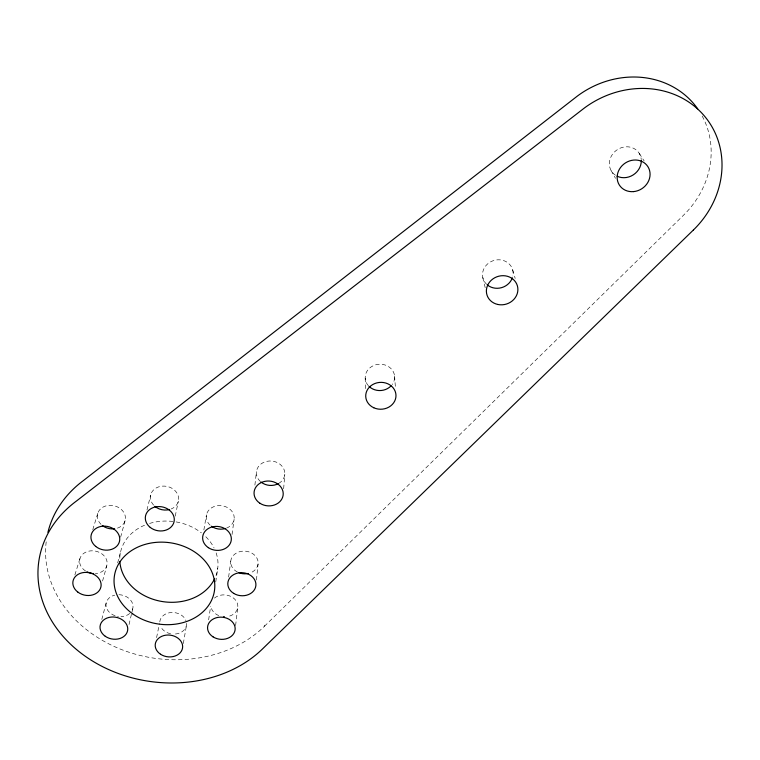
<?xml version="1.0" encoding="UTF-8"?>
<svg xmlns="http://www.w3.org/2000/svg" width="760" height="760" viewBox="0 0 760 760"><rect width="100%" height="100%" fill="white"/><g stroke="black" fill="none" stroke-linecap="round" stroke-linejoin="round"><path stroke-width="0.57" stroke-dasharray="3.8 2.85" d="M283.651 488.765L284.8 474.135M46.199 541.832A123.386 101.175 8.7 0 0 121.989 649.743A123.386 101.175 8.7 0 0 264.404 626.306L264.499 625.138M256.443 580.013L258.077 563.967M254.894 485.137L256.452 471.656M235.6 625.575L237.737 607.611M228.618 577.087L230.764 561.07M232.037 534.517L234.108 519.308M215.745 581.903L217.778 568.1M208.639 619.827L210.643 606.385M203.861 529.976L206.454 514.824M183.321 643.549L186.447 625.366M156.589 637.621L159.429 623.551M175.227 516.135L178.362 501.144M129.038 624.539L131.67 613.292M131.936 612.17L132.734 608.798M146.965 510.026L150.632 495.111M117.648 562.951L120.659 551.579M101.783 619.447L106.248 602.633M120.64 537.149L125.124 520.495M102.562 581.048L106.789 565.763M92.767 529.692L97.822 513.133M74.86 574.978L79.923 558.676M264.404 626.306L683.601 215.137A88.416 79.914 -35.4 0 0 702.05 115.795M639.217 153.349L644.195 160.987M611.049 170.458L615.524 178.343M512.658 269.828L515.194 278.426M482.78 277.533L485.374 288.401M394.573 375.905L395.494 388.55M365.19 378.176L365.531 389.699M216.134 552.881A49.314 40.404 8.7 0 1 216.011 575.472M119.776 558.306A49.314 40.404 8.7 0 1 145.777 524.751M149.549 523.44A49.314 40.404 8.7 0 1 173.071 521.474M176.187 521.93A49.314 40.404 8.7 0 1 201.391 532.864M205.798 536.731A49.314 40.404 8.7 0 1 214.064 547.96M210.14 525.188A14.022 11.761 7 0 1 211.66 507.747A14.022 11.761 7 0 1 232.132 511.613A14.022 11.761 7 0 1 226.261 528.228M237.471 572.061A13.737 11.343 5 0 1 234.127 554.677A13.737 11.343 5 0 1 255.265 555.807A13.737 11.343 5 0 1 250.629 572.764M214.453 598.091A13.499 10.934 5.4 0 1 235.913 600.552A13.499 10.934 5.4 0 1 227.791 616.521M218.737 615.591A13.499 10.934 5.4 0 1 210.928 606.204M186.561 623.342A13.442 10.745 7.4 0 1 173.926 634.077M170.591 633.736A13.442 10.745 7.4 0 1 160.417 625.993M159.799 621.956A13.442 10.745 7.4 0 1 171.589 612.494A13.442 10.745 7.4 0 1 185.972 620.654M118.93 594.709A13.604 10.877 9.9 0 1 131.964 610.707M129.732 613.462A13.604 10.877 9.9 0 1 120.935 616.635M118.398 616.503A13.604 10.877 9.9 0 1 117.553 616.369M115.093 615.733A13.604 10.877 9.9 0 1 105.972 604.979A13.604 10.877 9.9 0 1 114.76 595.137M85.519 570.95A13.908 11.257 11.9 0 1 84.55 552.824A13.908 11.257 11.9 0 1 105.972 558.448A13.908 11.257 11.9 0 1 95.38 573.534M101.023 524.371A14.155 11.694 12.3 0 1 103.056 507.072A14.155 11.694 12.3 0 1 123.528 512.003A14.155 11.694 12.3 0 1 117.135 528.247M153.625 505.134A14.193 11.913 10.3 0 1 156.227 487.939A14.193 11.913 10.3 0 1 176.463 492.328A14.193 11.913 10.3 0 1 171.237 508.953M260.442 481.555A14.231 12.217 4.7 0 1 261.088 463.913A14.231 12.217 4.7 0 1 281.58 465.699A14.231 12.217 4.7 0 1 279.129 483.18M368.41 385.748A14.744 13.176 -3 0 1 369.578 368.106A14.744 13.176 -3 0 1 389.31 367.137A14.744 13.176 -3 0 1 392.16 384.588M486.694 284.373A15.438 14.126 -17.8 0 1 493.515 260.585A15.438 14.126 -17.8 0 1 512.848 276.032M615.438 175.237A16.492 14.905 -35.3 0 1 617.804 149.368A16.492 14.905 -35.3 0 1 641.269 159.59"/><path stroke-width="1.14" d="M47.928 532.351A123.386 101.175 8.7 0 1 83.467 480.51L577.353 96.083A88.416 79.914 -35.4 0 1 697.727 108.87M214.69 578.607A49.314 40.404 8.7 0 1 161.31 601.378A49.314 40.404 8.7 0 1 119.852 561.707M225.454 528.494A14.022 11.761 7 0 1 211.432 526.233M248.235 573.477A13.737 11.343 5 0 1 239.001 572.745M224.457 616.778A13.499 10.934 5.4 0 1 223.611 616.731M93.66 573.534A13.908 11.257 11.9 0 1 92.796 573.467M91.931 573.353A13.908 11.257 11.9 0 1 87.001 571.786M114.636 528.789A14.155 11.694 12.3 0 1 102.287 525.473M169.641 509.494A14.193 11.913 10.3 0 1 154.831 506.293M278.407 483.607A14.231 12.217 4.7 0 1 261.088 482.106M391.039 385.909A14.744 13.176 -3 0 1 369.008 386.374M512.364 277.78A15.438 14.126 -17.8 0 1 487.378 284.971M641.317 160.55A16.492 14.905 -35.3 0 1 633.298 174.857A16.492 14.905 -35.3 0 1 617.082 176.187M693.405 229.995L262.409 649.031A126.53 102.79 8.5 0 1 79.021 651.577A126.53 102.79 8.5 0 1 76.598 500.916L584.383 108.005A91.01 81.89 -34.3 0 1 703.038 114.437A91.01 81.89 -34.3 0 1 693.405 229.995M132.572 613.757A50.568 41.05 8.4 0 0 214.149 592.496A50.568 41.05 8.4 0 0 146.528 544.008A50.568 41.05 8.4 0 0 132.572 613.757M208.364 547.665A14.383 11.96 6.8 0 0 231.239 540.36A14.383 11.96 6.8 0 0 211.375 527.155A14.383 11.96 6.8 0 0 208.364 547.665M233.671 593.37A14.079 11.524 4.9 0 0 255.863 585.741A14.079 11.524 4.9 0 0 236.065 573.543A14.079 11.524 4.9 0 0 233.671 593.37M213.037 636.851A13.832 11.096 5.3 0 0 235.068 630.059A13.832 11.096 5.3 0 0 215.964 617.851A13.832 11.096 5.3 0 0 213.037 636.851M160.512 654.227A13.775 10.906 7.2 0 0 182.533 648.09A13.775 10.906 7.2 0 0 163.732 635.607A13.775 10.906 7.2 0 0 160.512 654.227M105.251 636.272A13.946 11.039 9.7 0 0 127.604 630.619A13.946 11.039 9.7 0 0 108.803 617.471A13.946 11.039 9.7 0 0 105.251 636.272M77.928 592.163A14.259 11.438 11.6 0 0 100.928 586.91A14.259 11.438 11.6 0 0 82.089 572.793A14.259 11.438 11.6 0 0 77.928 592.163M95.703 546.402A14.516 11.894 12 0 0 119.444 541.586A14.516 11.894 12 0 0 100.871 526.461A14.516 11.894 12 0 0 95.703 546.402M150.243 527.421A14.563 12.122 10 0 0 174.021 521.892A14.563 12.122 10 0 0 155.135 506.996A14.563 12.122 10 0 0 150.243 527.421M259.967 503.281A14.611 12.435 4.6 0 0 283.128 495.168A14.611 12.435 4.6 0 0 262.789 481.925A14.611 12.435 4.6 0 0 259.967 503.281M373.777 407.759A15.143 13.442 -2.9 0 0 395.979 395.133A15.143 13.442 -2.9 0 0 372.799 384.503A15.143 13.442 -2.9 0 0 373.777 407.759M497.819 304.466A15.874 14.44 -17.1 0 0 517.417 285.95A15.874 14.44 -17.1 0 0 491.159 280.354A15.874 14.44 -17.1 0 0 497.819 304.466M633.479 191.615A16.977 15.276 -34.2 0 0 647.938 166.725A16.977 15.276 -34.2 0 0 619.428 169.185A16.977 15.276 -34.2 0 0 633.479 191.615"/></g></svg>
